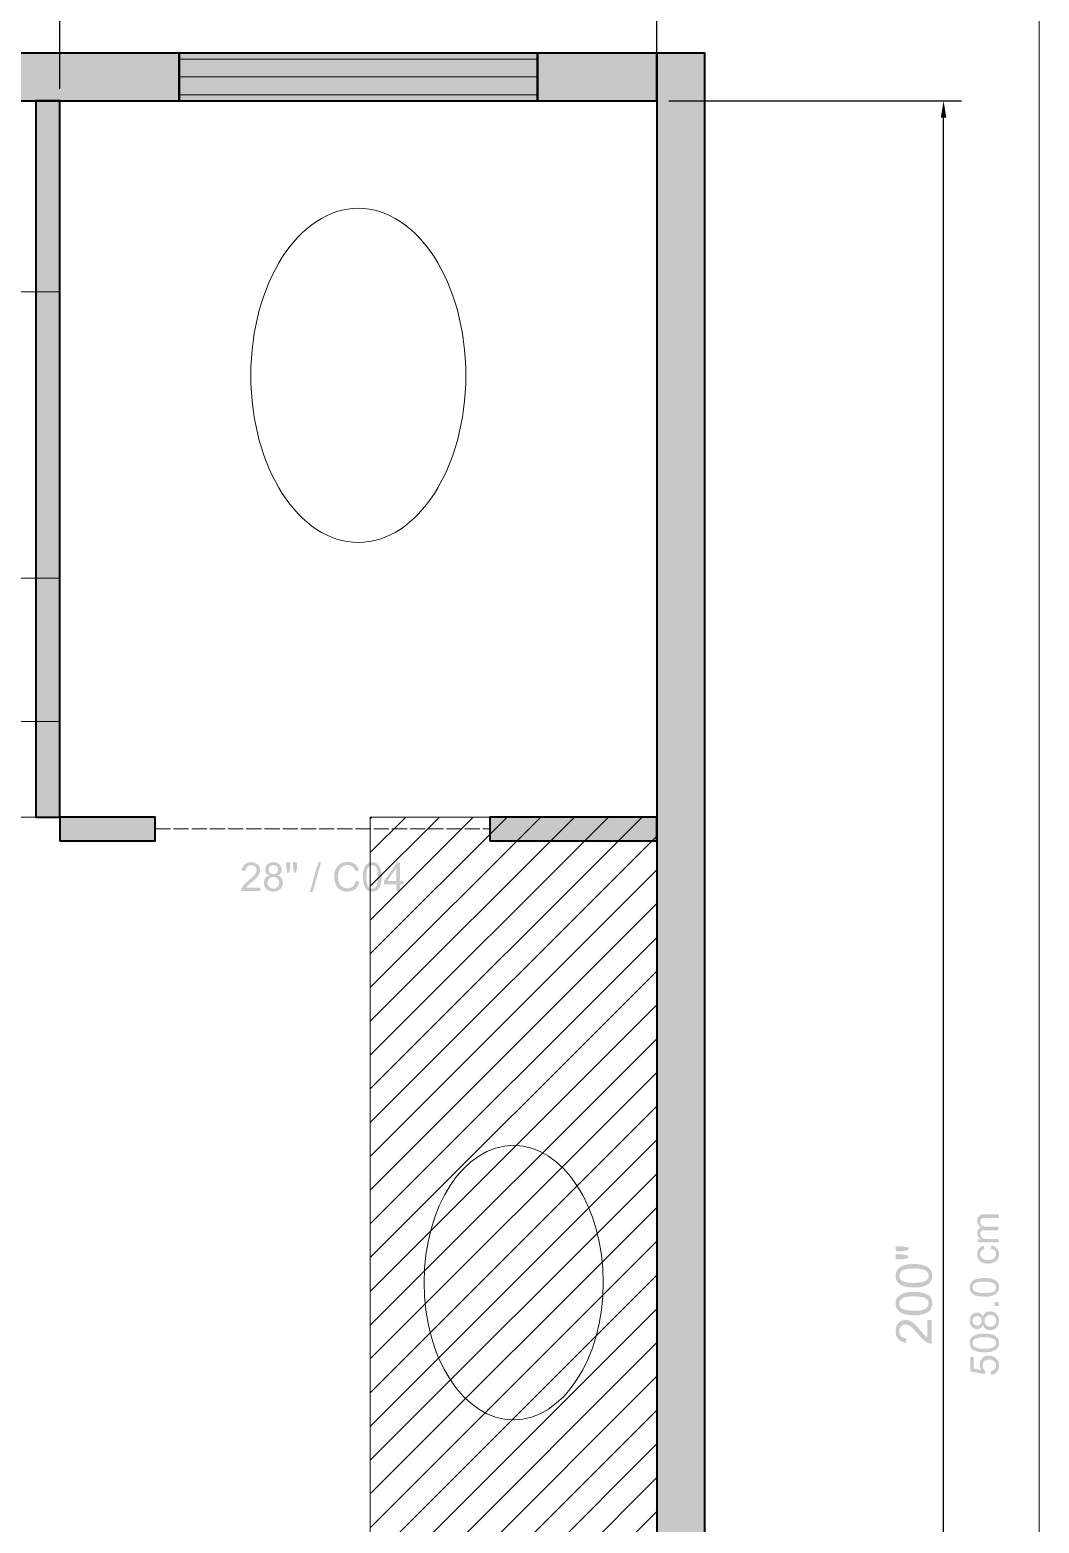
# Model space of a CAD drawing. Header units: inches. Extents: x 0 to 700, y 0 to 895.
# Drawn here: x 165.5 to 250, y 120.8 to 245.9 of the extents above; entities that cross this region are included whole.
import ezdxf

# ---------------------------------------------------------------- set-up
doc = ezdxf.new("R2010")
doc.units = ezdxf.units.IN
doc.header["$MEASUREMENT"] = 0
doc.linetypes.add('DASHED', pattern=[1.524, 1.27, -0.254])
for name, color, linetype, lineweight in [('A-ANNO-TEXT', 7, 'Continuous', 13), ('A-COORD-HOLD', 7, 'Continuous', 13), ('A-DIMS-IMP', 7, 'Continuous', 13), ('A-DIMS-MET', 7, 'Continuous', 13), ('A-ELEV-LINE', 7, 'Continuous', 13), ('A-FIXT-PLMB', 7, 'Continuous', 18), ('A-FLOR-PATT', 7, 'Continuous', 13), ('A-GLAZ', 7, 'Continuous', 13), ('A-MILLWORK-STOR', 7, 'Continuous', 18), ('A-WALL-EXIST', 7, 'Continuous', 40), ('A-WALL-NEW', 7, 'Continuous', 40)]:
    doc.layers.add(name, color=color, linetype=linetype, lineweight=lineweight)

msp = doc.modelspace()

# ---------------------------------------------------------------- hatches: boundary and pattern name
at = {"layer": 'A-ANNO-TEXT'}
h = msp.add_hatch(color=7, dxfattribs=at)
h.paths.add_polyline_path([(184.79, 173.8), (183.2, 173.8), (183.2, 173.85), (183.21, 173.9), (183.22, 173.95), (183.23, 174), (183.25, 174.06), (183.28, 174.11), (183.31, 174.16), (183.34, 174.21), (183.38, 174.26), (183.42, 174.32), (183.48, 174.38), (183.54, 174.44), (183.61, 174.51), (183.69, 174.58), (183.78, 174.65), (183.87, 174.73), (183.98, 174.83), (184.09, 174.93), (184.2, 175.03), (184.29, 175.13), (184.34, 175.18), (184.37, 175.23), (184.41, 175.29), (184.43, 175.34), (184.45, 175.39), (184.47, 175.44), (184.48, 175.5), (184.48, 175.55), (184.48, 175.59), (184.47, 175.64), (184.46, 175.68), (184.45, 175.72), (184.43, 175.75), (184.41, 175.79), (184.38, 175.82), (184.35, 175.85), (184.32, 175.88), (184.28, 175.9), (184.24, 175.92), (184.2, 175.94), (184.16, 175.95), (184.12, 175.96), (184.07, 175.97), (184.03, 175.97), (183.98, 175.97), (183.93, 175.96), (183.89, 175.95), (183.84, 175.94), (183.8, 175.92), (183.76, 175.9), (183.73, 175.88), (183.69, 175.85), (183.66, 175.81), (183.63, 175.78), (183.61, 175.74), (183.59, 175.7), (183.58, 175.65), (183.57, 175.6), (183.56, 175.54), (183.56, 175.48), (183.25, 175.52), (183.26, 175.6), (183.28, 175.68), (183.3, 175.75), (183.33, 175.81), (183.36, 175.88), (183.4, 175.93), (183.44, 175.99), (183.49, 176.03), (183.55, 176.07), (183.61, 176.11), (183.67, 176.14), (183.73, 176.17), (183.8, 176.19), (183.88, 176.2), (183.95, 176.21), (184.03, 176.21), (184.12, 176.21), (184.2, 176.2), (184.28, 176.18), (184.35, 176.16), (184.41, 176.14), (184.47, 176.1), (184.53, 176.06), (184.58, 176.02), (184.63, 175.97), (184.67, 175.91), (184.7, 175.86), (184.73, 175.8), (184.75, 175.74), (184.77, 175.68), (184.78, 175.61), (184.78, 175.54), (184.78, 175.49), (184.77, 175.43), (184.76, 175.37), (184.74, 175.31), (184.72, 175.25), (184.69, 175.19), (184.65, 175.14), (184.61, 175.08), (184.57, 175.01), (184.51, 174.95), (184.44, 174.88), (184.37, 174.8), (184.28, 174.72), (184.18, 174.63), (184.07, 174.54), (183.95, 174.44), (183.89, 174.39), (183.83, 174.34), (183.78, 174.3), (183.74, 174.25), (183.69, 174.21), (183.66, 174.16), (183.63, 174.12), (183.61, 174.08), (184.79, 174.08), (184.79, 173.8)])
h.paths.add_polyline_path([(186.23, 175.1), (186.28, 175.08), (186.33, 175.06), (186.38, 175.03), (186.43, 175.01), (186.47, 174.98), (186.5, 174.94), (186.54, 174.91), (186.57, 174.87), (186.59, 174.83), (186.62, 174.79), (186.64, 174.75), (186.65, 174.7), (186.66, 174.65), (186.67, 174.6), (186.68, 174.54), (186.68, 174.48), (186.68, 174.41), (186.67, 174.34), (186.65, 174.27), (186.62, 174.2), (186.59, 174.14), (186.55, 174.08), (186.51, 174.02), (186.46, 173.97), (186.4, 173.92), (186.34, 173.88), (186.27, 173.84), (186.21, 173.81), (186.13, 173.79), (186.06, 173.77), (185.97, 173.76), (185.89, 173.76), (185.8, 173.76), (185.72, 173.77), (185.65, 173.79), (185.57, 173.81), (185.5, 173.84), (185.44, 173.88), (185.38, 173.92), (185.32, 173.97), (185.27, 174.02), (185.22, 174.08), (185.19, 174.14), (185.15, 174.2), (185.13, 174.27), (185.11, 174.34), (185.1, 174.42), (185.1, 174.49), (185.1, 174.55), (185.11, 174.6), (185.12, 174.66), (185.13, 174.71), (185.15, 174.76), (185.17, 174.8), (185.19, 174.85), (185.22, 174.89), (185.26, 174.93), (185.29, 174.97), (185.33, 175), (185.37, 175.03), (185.41, 175.05), (185.46, 175.07), (185.51, 175.09), (185.56, 175.1), (185.56, 175.1), (185.47, 175.14), (185.4, 175.18), (185.34, 175.23), (185.29, 175.28), (185.25, 175.35), (185.22, 175.42), (185.2, 175.5), (185.2, 175.59), (185.2, 175.66), (185.21, 175.72), (185.22, 175.78), (185.24, 175.83), (185.27, 175.89), (185.3, 175.94), (185.34, 175.99), (185.39, 176.03), (185.44, 176.08), (185.49, 176.11), (185.54, 176.14), (185.61, 176.17), (185.67, 176.19), (185.74, 176.2), (185.81, 176.21), (185.88, 176.21), (185.96, 176.21), (186.03, 176.2), (186.1, 176.19), (186.17, 176.17), (186.23, 176.14), (186.28, 176.11), (186.34, 176.07), (186.39, 176.03), (186.43, 175.98), (186.47, 175.93), (186.51, 175.88), (186.53, 175.83), (186.55, 175.77), (186.57, 175.71), (186.58, 175.65), (186.58, 175.58), (186.58, 175.5), (186.56, 175.42), (186.53, 175.35), (186.49, 175.29), (186.44, 175.23), (186.38, 175.18), (186.31, 175.14), (186.23, 175.1), (186.23, 175.1)])
h.paths.add_polyline_path([(185.89, 175.21), (185.97, 175.22), (186.04, 175.24), (186.11, 175.27), (186.17, 175.32), (186.22, 175.38), (186.25, 175.44), (186.27, 175.51), (186.28, 175.58), (186.27, 175.66), (186.25, 175.73), (186.22, 175.8), (186.17, 175.86), (186.11, 175.91), (186.04, 175.94), (185.97, 175.96), (185.89, 175.97), (185.81, 175.96), (185.73, 175.94), (185.67, 175.91), (185.61, 175.86), (185.56, 175.8), (185.53, 175.74), (185.51, 175.67), (185.5, 175.6), (185.5, 175.56), (185.51, 175.52), (185.51, 175.48), (185.53, 175.44), (185.54, 175.41), (185.56, 175.38), (185.59, 175.35), (185.61, 175.32), (185.67, 175.27), (185.74, 175.24), (185.81, 175.22), (185.89, 175.21)])
h.paths.add_polyline_path([(185.89, 174), (185.94, 174), (185.99, 174.01), (186.04, 174.02), (186.08, 174.03), (186.12, 174.05), (186.16, 174.08), (186.2, 174.1), (186.24, 174.14), (186.27, 174.17), (186.3, 174.21), (186.32, 174.25), (186.34, 174.29), (186.36, 174.33), (186.37, 174.38), (186.37, 174.43), (186.38, 174.48), (186.37, 174.54), (186.37, 174.59), (186.36, 174.63), (186.34, 174.68), (186.32, 174.72), (186.3, 174.76), (186.27, 174.8), (186.23, 174.84), (186.2, 174.87), (186.16, 174.9), (186.12, 174.92), (186.07, 174.94), (186.03, 174.95), (185.98, 174.97), (185.93, 174.97), (185.88, 174.97), (185.83, 174.97), (185.78, 174.96), (185.73, 174.95), (185.69, 174.94), (185.65, 174.92), (185.61, 174.89), (185.57, 174.87), (185.53, 174.83), (185.5, 174.8), (185.48, 174.76), (185.45, 174.72), (185.43, 174.68), (185.42, 174.63), (185.41, 174.59), (185.4, 174.54), (185.4, 174.49), (185.4, 174.44), (185.41, 174.39), (185.42, 174.34), (185.44, 174.3), (185.45, 174.26), (185.48, 174.22), (185.51, 174.18), (185.54, 174.14), (185.57, 174.11), (185.61, 174.08), (185.65, 174.06), (185.7, 174.04), (185.74, 174.02), (185.79, 174.01), (185.84, 174), (185.89, 174)])
h.paths.add_polyline_path([(187.87, 175.81), (187.8, 175.35), (187.62, 175.35), (187.54, 175.81), (187.54, 176.2), (187.87, 176.2), (187.87, 175.81)])
h.paths.add_polyline_path([(187.3, 175.81), (187.22, 175.35), (187.04, 175.35), (186.96, 175.81), (186.96, 176.2), (187.3, 176.2), (187.3, 175.81)])
h.paths.add_polyline_path([(189.88, 176.2), (189.18, 173.72), (188.94, 173.72), (189.64, 176.2), (189.88, 176.2)])
h.paths.add_polyline_path([(193.1, 174.56), (193.07, 174.46), (193.04, 174.37), (193, 174.29), (192.95, 174.21), (192.91, 174.14), (192.85, 174.07), (192.8, 174.01), (192.73, 173.96), (192.67, 173.91), (192.6, 173.87), (192.52, 173.84), (192.45, 173.81), (192.37, 173.79), (192.28, 173.77), (192.2, 173.76), (192.11, 173.76), (191.96, 173.76), (191.83, 173.78), (191.71, 173.81), (191.6, 173.85), (191.49, 173.9), (191.4, 173.97), (191.32, 174.04), (191.25, 174.13), (191.18, 174.22), (191.13, 174.32), (191.08, 174.43), (191.05, 174.53), (191.02, 174.65), (191, 174.77), (190.98, 174.89), (190.98, 175.02), (190.98, 175.16), (191, 175.29), (191.02, 175.41), (191.06, 175.53), (191.1, 175.64), (191.16, 175.74), (191.22, 175.83), (191.29, 175.92), (191.38, 175.99), (191.46, 176.06), (191.56, 176.11), (191.66, 176.16), (191.76, 176.2), (191.87, 176.22), (191.99, 176.24), (192.11, 176.24), (192.2, 176.24), (192.28, 176.23), (192.36, 176.22), (192.43, 176.2), (192.51, 176.17), (192.58, 176.14), (192.64, 176.1), (192.71, 176.06), (192.77, 176.02), (192.82, 175.96), (192.87, 175.91), (192.92, 175.84), (192.96, 175.77), (193, 175.7), (193.03, 175.62), (193.06, 175.54), (192.75, 175.47), (192.73, 175.53), (192.7, 175.58), (192.68, 175.64), (192.65, 175.69), (192.62, 175.73), (192.58, 175.77), (192.55, 175.81), (192.51, 175.84), (192.47, 175.87), (192.42, 175.9), (192.38, 175.92), (192.33, 175.94), (192.28, 175.95), (192.22, 175.96), (192.17, 175.97), (192.11, 175.97), (192.01, 175.97), (191.92, 175.95), (191.84, 175.93), (191.76, 175.9), (191.69, 175.87), (191.62, 175.82), (191.56, 175.77), (191.51, 175.71), (191.46, 175.64), (191.42, 175.57), (191.39, 175.49), (191.36, 175.41), (191.34, 175.32), (191.32, 175.23), (191.31, 175.13), (191.31, 175.02), (191.31, 174.9), (191.32, 174.79), (191.34, 174.68), (191.36, 174.58), (191.39, 174.49), (191.43, 174.41), (191.47, 174.34), (191.52, 174.27), (191.58, 174.22), (191.64, 174.17), (191.7, 174.13), (191.77, 174.09), (191.84, 174.07), (191.91, 174.05), (191.99, 174.03), (192.08, 174.03), (192.15, 174.03), (192.21, 174.04), (192.27, 174.05), (192.33, 174.07), (192.39, 174.09), (192.44, 174.12), (192.49, 174.15), (192.54, 174.18), (192.58, 174.22), (192.62, 174.27), (192.65, 174.32), (192.69, 174.37), (192.71, 174.43), (192.74, 174.5), (192.76, 174.57), (192.78, 174.64), (193.1, 174.56)])
h.paths.add_polyline_path([(194.16, 176.21), (194.26, 176.21), (194.34, 176.19), (194.43, 176.17), (194.5, 176.13), (194.57, 176.09), (194.64, 176.04), (194.7, 175.98), (194.75, 175.9), (194.79, 175.82), (194.83, 175.73), (194.87, 175.63), (194.89, 175.52), (194.92, 175.4), (194.93, 175.27), (194.94, 175.13), (194.94, 174.98), (194.94, 174.83), (194.93, 174.69), (194.91, 174.56), (194.89, 174.44), (194.86, 174.33), (194.83, 174.23), (194.79, 174.14), (194.74, 174.06), (194.69, 173.99), (194.63, 173.93), (194.56, 173.88), (194.49, 173.83), (194.42, 173.8), (194.34, 173.78), (194.25, 173.76), (194.16, 173.76), (194.07, 173.76), (193.98, 173.78), (193.9, 173.8), (193.82, 173.84), (193.75, 173.88), (193.68, 173.93), (193.63, 173.99), (193.58, 174.07), (193.53, 174.15), (193.49, 174.24), (193.46, 174.34), (193.43, 174.45), (193.41, 174.57), (193.39, 174.7), (193.38, 174.84), (193.38, 174.98), (193.38, 175.13), (193.39, 175.27), (193.41, 175.4), (193.43, 175.52), (193.46, 175.64), (193.49, 175.74), (193.53, 175.83), (193.58, 175.91), (193.64, 175.98), (193.69, 176.04), (193.76, 176.09), (193.83, 176.14), (193.9, 176.17), (193.98, 176.19), (194.07, 176.21), (194.16, 176.21)])
h.paths.add_polyline_path([(194.16, 174), (194.22, 174), (194.27, 174.02), (194.32, 174.03), (194.37, 174.06), (194.41, 174.09), (194.45, 174.13), (194.49, 174.18), (194.52, 174.23), (194.55, 174.29), (194.57, 174.36), (194.59, 174.44), (194.61, 174.53), (194.62, 174.63), (194.63, 174.74), (194.64, 174.86), (194.64, 174.98), (194.64, 175.07), (194.64, 175.16), (194.63, 175.23), (194.63, 175.31), (194.62, 175.38), (194.61, 175.44), (194.6, 175.5), (194.59, 175.56), (194.56, 175.65), (194.52, 175.74), (194.48, 175.81), (194.43, 175.87), (194.37, 175.91), (194.31, 175.94), (194.24, 175.96), (194.16, 175.97), (194.1, 175.97), (194.05, 175.95), (194, 175.94), (193.95, 175.91), (193.91, 175.88), (193.87, 175.84), (193.83, 175.79), (193.8, 175.74), (193.77, 175.67), (193.75, 175.6), (193.73, 175.52), (193.71, 175.43), (193.7, 175.33), (193.69, 175.22), (193.68, 175.11), (193.68, 174.98), (193.68, 174.9), (193.68, 174.81), (193.69, 174.74), (193.69, 174.66), (193.7, 174.59), (193.71, 174.53), (193.72, 174.47), (193.74, 174.42), (193.77, 174.32), (193.8, 174.23), (193.85, 174.16), (193.9, 174.1), (193.95, 174.06), (194.02, 174.03), (194.08, 174.01), (194.16, 174)])
h.paths.add_polyline_path([(196.8, 174.37), (196.48, 174.37), (196.48, 173.8), (196.18, 173.8), (196.18, 174.37), (195.14, 174.37), (195.14, 174.64), (196.24, 176.2), (196.48, 176.2), (196.48, 174.64), (196.8, 174.64), (196.8, 174.37)])
h.paths.add_polyline_path([(196.18, 174.64), (196.18, 175.73), (196.18, 175.73), (195.43, 174.64), (196.18, 174.64)])
at = {"layer": 'A-DIMS-IMP'}
h = msp.add_hatch(color=7, dxfattribs=at)
h.paths.add_polyline_path([(240.65, 137.87), (241, 137.87), (241, 135.89), (240.93, 135.89), (240.87, 135.9), (240.81, 135.91), (240.74, 135.93), (240.64, 135.97), (240.54, 136.03), (240.44, 136.09), (240.35, 136.17), (240.3, 136.22), (240.24, 136.26), (240.19, 136.32), (240.13, 136.38), (240.08, 136.44), (240.02, 136.51), (239.95, 136.58), (239.89, 136.65), (239.79, 136.77), (239.7, 136.88), (239.61, 136.98), (239.53, 137.06), (239.45, 137.14), (239.38, 137.21), (239.32, 137.27), (239.26, 137.32), (239.2, 137.36), (239.14, 137.39), (239.08, 137.42), (239.03, 137.44), (238.97, 137.46), (238.92, 137.48), (238.86, 137.48), (238.81, 137.49), (238.76, 137.48), (238.71, 137.48), (238.66, 137.47), (238.61, 137.45), (238.57, 137.43), (238.52, 137.4), (238.48, 137.37), (238.44, 137.33), (238.41, 137.29), (238.38, 137.25), (238.35, 137.2), (238.33, 137.15), (238.31, 137.1), (238.3, 137.04), (238.29, 136.98), (238.29, 136.92), (238.3, 136.86), (238.3, 136.8), (238.32, 136.74), (238.33, 136.68), (238.35, 136.63), (238.38, 136.58), (238.41, 136.54), (238.45, 136.5), (238.49, 136.46), (238.54, 136.43), (238.59, 136.4), (238.64, 136.38), (238.7, 136.36), (238.76, 136.35), (238.83, 136.34), (238.89, 136.33), (238.86, 135.96), (238.75, 135.97), (238.66, 135.99), (238.57, 136.02), (238.48, 136.05), (238.4, 136.09), (238.33, 136.14), (238.27, 136.19), (238.21, 136.25), (238.16, 136.32), (238.11, 136.39), (238.07, 136.46), (238.04, 136.55), (238.02, 136.63), (238, 136.73), (237.99, 136.83), (237.99, 136.93), (237.99, 137.04), (238, 137.14), (238.02, 137.23), (238.05, 137.32), (238.08, 137.4), (238.12, 137.48), (238.17, 137.55), (238.23, 137.61), (238.29, 137.67), (238.35, 137.72), (238.42, 137.77), (238.5, 137.8), (238.57, 137.83), (238.65, 137.85), (238.73, 137.86), (238.82, 137.87), (238.91, 137.86), (239, 137.85), (239.09, 137.82), (239.17, 137.79), (239.26, 137.75), (239.35, 137.69), (239.45, 137.63), (239.54, 137.55), (239.59, 137.5), (239.65, 137.45), (239.71, 137.39), (239.77, 137.32), (239.84, 137.25), (239.91, 137.16), (239.99, 137.08), (240.07, 136.98), (240.14, 136.9), (240.2, 136.83), (240.25, 136.76), (240.3, 136.71), (240.35, 136.66), (240.39, 136.62), (240.42, 136.58), (240.45, 136.55), (240.5, 136.51), (240.55, 136.47), (240.6, 136.43), (240.65, 136.4), (240.65, 137.87)])
h.paths.add_polyline_path([(239.52, 138.26), (239.39, 138.27), (239.27, 138.27), (239.15, 138.28), (239.04, 138.29), (238.94, 138.31), (238.84, 138.33), (238.75, 138.35), (238.66, 138.37), (238.59, 138.4), (238.51, 138.44), (238.44, 138.47), (238.38, 138.51), (238.32, 138.55), (238.26, 138.6), (238.21, 138.65), (238.16, 138.7), (238.12, 138.76), (238.09, 138.81), (238.06, 138.88), (238.03, 138.94), (238.01, 139.01), (238, 139.09), (237.99, 139.16), (237.99, 139.24), (237.99, 139.36), (238.01, 139.47), (238.04, 139.57), (238.08, 139.67), (238.14, 139.75), (238.2, 139.83), (238.28, 139.9), (238.37, 139.97), (238.46, 140.02), (238.57, 140.07), (238.68, 140.12), (238.81, 140.15), (238.88, 140.17), (238.95, 140.18), (239.03, 140.19), (239.12, 140.2), (239.21, 140.21), (239.31, 140.22), (239.41, 140.22), (239.52, 140.22), (239.65, 140.22), (239.77, 140.21), (239.89, 140.21), (240, 140.19), (240.1, 140.18), (240.2, 140.16), (240.29, 140.14), (240.37, 140.11), (240.45, 140.08), (240.53, 140.05), (240.6, 140.02), (240.66, 139.98), (240.72, 139.94), (240.78, 139.89), (240.83, 139.84), (240.87, 139.79), (240.92, 139.73), (240.95, 139.67), (240.98, 139.61), (241.01, 139.54), (241.03, 139.47), (241.04, 139.4), (241.05, 139.32), (241.05, 139.24), (241.05, 139.14), (241.03, 139.04), (241.01, 138.94), (240.97, 138.86), (240.93, 138.77), (240.88, 138.7), (240.81, 138.63), (240.74, 138.56), (240.69, 138.53), (240.64, 138.49), (240.58, 138.46), (240.52, 138.43), (240.46, 138.4), (240.39, 138.38), (240.32, 138.36), (240.25, 138.34), (240.17, 138.32), (240.09, 138.31), (240, 138.29), (239.91, 138.28), (239.82, 138.28), (239.72, 138.27), (239.62, 138.27), (239.52, 138.26)])
h.paths.add_polyline_path([(239.52, 138.64), (239.61, 138.64), (239.7, 138.65), (239.78, 138.65), (239.86, 138.65), (239.93, 138.66), (240.01, 138.67), (240.07, 138.68), (240.14, 138.69), (240.2, 138.7), (240.25, 138.71), (240.3, 138.72), (240.35, 138.74), (240.39, 138.76), (240.43, 138.78), (240.47, 138.8), (240.5, 138.82), (240.56, 138.86), (240.61, 138.91), (240.65, 138.96), (240.69, 139.01), (240.71, 139.06), (240.73, 139.12), (240.74, 139.18), (240.75, 139.24), (240.74, 139.31), (240.73, 139.36), (240.71, 139.42), (240.69, 139.48), (240.65, 139.53), (240.61, 139.58), (240.56, 139.62), (240.5, 139.67), (240.47, 139.69), (240.43, 139.71), (240.39, 139.73), (240.35, 139.75), (240.3, 139.76), (240.25, 139.77), (240.19, 139.79), (240.13, 139.8), (240.07, 139.81), (240, 139.82), (239.93, 139.83), (239.86, 139.83), (239.78, 139.84), (239.7, 139.84), (239.61, 139.84), (239.52, 139.84), (239.43, 139.84), (239.34, 139.84), (239.26, 139.84), (239.18, 139.83), (239.11, 139.83), (239.03, 139.82), (238.97, 139.81), (238.9, 139.8), (238.84, 139.79), (238.79, 139.77), (238.74, 139.76), (238.69, 139.75), (238.64, 139.73), (238.6, 139.71), (238.57, 139.69), (238.54, 139.67), (238.48, 139.62), (238.43, 139.58), (238.39, 139.53), (238.35, 139.48), (238.33, 139.42), (238.31, 139.36), (238.3, 139.3), (238.29, 139.24), (238.3, 139.18), (238.31, 139.12), (238.32, 139.06), (238.35, 139.01), (238.38, 138.96), (238.41, 138.92), (238.46, 138.87), (238.51, 138.83), (238.58, 138.79), (238.67, 138.75), (238.78, 138.72), (238.9, 138.69), (239.03, 138.67), (239.18, 138.66), (239.34, 138.65), (239.52, 138.64)])
h.paths.add_polyline_path([(239.52, 140.6), (239.39, 140.6), (239.27, 140.6), (239.15, 140.61), (239.04, 140.62), (238.94, 140.64), (238.84, 140.66), (238.75, 140.68), (238.66, 140.7), (238.59, 140.73), (238.51, 140.77), (238.44, 140.8), (238.38, 140.84), (238.32, 140.88), (238.26, 140.93), (238.21, 140.98), (238.16, 141.03), (238.12, 141.09), (238.09, 141.15), (238.06, 141.21), (238.03, 141.27), (238.01, 141.34), (238, 141.42), (237.99, 141.49), (237.99, 141.57), (237.99, 141.69), (238.01, 141.8), (238.04, 141.9), (238.08, 142), (238.14, 142.08), (238.2, 142.16), (238.28, 142.23), (238.37, 142.3), (238.46, 142.35), (238.57, 142.4), (238.68, 142.45), (238.81, 142.48), (238.88, 142.5), (238.95, 142.51), (239.03, 142.53), (239.12, 142.53), (239.21, 142.54), (239.31, 142.55), (239.41, 142.55), (239.52, 142.55), (239.65, 142.55), (239.77, 142.55), (239.89, 142.54), (240, 142.52), (240.1, 142.51), (240.2, 142.49), (240.29, 142.47), (240.37, 142.44), (240.45, 142.41), (240.53, 142.38), (240.6, 142.35), (240.66, 142.31), (240.72, 142.27), (240.78, 142.22), (240.83, 142.17), (240.87, 142.12), (240.92, 142.06), (240.95, 142), (240.98, 141.94), (241.01, 141.87), (241.03, 141.8), (241.04, 141.73), (241.05, 141.65), (241.05, 141.57), (241.05, 141.47), (241.03, 141.37), (241.01, 141.27), (240.97, 141.19), (240.93, 141.1), (240.88, 141.03), (240.81, 140.96), (240.74, 140.89), (240.69, 140.86), (240.64, 140.82), (240.58, 140.79), (240.52, 140.76), (240.46, 140.74), (240.39, 140.71), (240.32, 140.69), (240.25, 140.67), (240.17, 140.65), (240.09, 140.64), (240, 140.62), (239.91, 140.61), (239.82, 140.61), (239.72, 140.6), (239.62, 140.6), (239.52, 140.6)])
h.paths.add_polyline_path([(239.52, 140.97), (239.61, 140.97), (239.7, 140.98), (239.78, 140.98), (239.86, 140.98), (239.93, 140.99), (240.01, 141), (240.07, 141.01), (240.14, 141.02), (240.2, 141.03), (240.25, 141.04), (240.3, 141.06), (240.35, 141.07), (240.39, 141.09), (240.43, 141.11), (240.47, 141.13), (240.5, 141.15), (240.56, 141.19), (240.61, 141.24), (240.65, 141.29), (240.69, 141.34), (240.71, 141.39), (240.73, 141.45), (240.74, 141.51), (240.75, 141.57), (240.74, 141.64), (240.73, 141.7), (240.71, 141.75), (240.69, 141.81), (240.65, 141.86), (240.61, 141.91), (240.56, 141.96), (240.5, 142), (240.47, 142.02), (240.43, 142.04), (240.39, 142.06), (240.35, 142.08), (240.3, 142.09), (240.25, 142.11), (240.19, 142.12), (240.13, 142.13), (240.07, 142.14), (240, 142.15), (239.93, 142.16), (239.86, 142.16), (239.78, 142.17), (239.7, 142.17), (239.61, 142.17), (239.52, 142.17), (239.43, 142.17), (239.34, 142.17), (239.26, 142.17), (239.18, 142.16), (239.11, 142.16), (239.03, 142.15), (238.97, 142.14), (238.9, 142.13), (238.84, 142.12), (238.79, 142.11), (238.74, 142.09), (238.69, 142.08), (238.64, 142.06), (238.6, 142.04), (238.57, 142.02), (238.54, 142), (238.48, 141.96), (238.43, 141.91), (238.39, 141.86), (238.35, 141.81), (238.33, 141.75), (238.31, 141.69), (238.3, 141.63), (238.29, 141.57), (238.3, 141.51), (238.31, 141.45), (238.32, 141.39), (238.35, 141.34), (238.38, 141.29), (238.41, 141.25), (238.46, 141.2), (238.51, 141.16), (238.58, 141.12), (238.67, 141.08), (238.78, 141.05), (238.9, 141.02), (239.03, 141), (239.18, 140.99), (239.34, 140.98), (239.52, 140.97)])
h.paths.add_polyline_path([(239.06, 143.05), (238.49, 142.94), (238, 142.94), (238, 143.36), (238.49, 143.36), (239.06, 143.27), (239.06, 143.05)])
h.paths.add_polyline_path([(239.06, 143.72), (238.49, 143.62), (238, 143.62), (238, 144.04), (238.49, 144.04), (239.06, 143.95), (239.06, 143.72)])
at = {"layer": 'A-DIMS-MET'}
h = msp.add_hatch(color=7, dxfattribs=at)
h.paths.add_polyline_path([(245.16, 133.67), (245.12, 133.73), (245.09, 133.78), (245.07, 133.84), (245.04, 133.9), (245.03, 133.95), (245.02, 134.01), (245.01, 134.07), (245.01, 134.13), (245.01, 134.2), (245.02, 134.27), (245.04, 134.34), (245.06, 134.41), (245.09, 134.47), (245.13, 134.53), (245.17, 134.59), (245.22, 134.65), (245.27, 134.7), (245.33, 134.75), (245.4, 134.78), (245.47, 134.82), (245.54, 134.84), (245.62, 134.86), (245.7, 134.87), (245.78, 134.87), (245.87, 134.87), (245.96, 134.86), (246.04, 134.84), (246.11, 134.82), (246.19, 134.78), (246.26, 134.74), (246.33, 134.7), (246.39, 134.65), (246.45, 134.59), (246.5, 134.52), (246.54, 134.46), (246.58, 134.38), (246.61, 134.31), (246.63, 134.23), (246.64, 134.14), (246.64, 134.05), (246.64, 133.98), (246.63, 133.91), (246.62, 133.84), (246.6, 133.77), (246.57, 133.71), (246.55, 133.65), (246.51, 133.59), (246.47, 133.53), (246.43, 133.48), (246.38, 133.44), (246.32, 133.4), (246.26, 133.36), (246.2, 133.33), (246.13, 133.31), (246.05, 133.29), (245.97, 133.28), (245.95, 133.59), (246, 133.6), (246.05, 133.61), (246.1, 133.63), (246.15, 133.65), (246.19, 133.67), (246.22, 133.69), (246.26, 133.72), (246.29, 133.75), (246.34, 133.82), (246.37, 133.89), (246.39, 133.97), (246.4, 134.05), (246.4, 134.11), (246.39, 134.16), (246.37, 134.21), (246.36, 134.26), (246.33, 134.3), (246.3, 134.34), (246.27, 134.38), (246.23, 134.42), (246.19, 134.45), (246.14, 134.48), (246.09, 134.5), (246.04, 134.52), (245.99, 134.54), (245.93, 134.55), (245.87, 134.55), (245.81, 134.56), (245.75, 134.55), (245.69, 134.55), (245.64, 134.54), (245.59, 134.52), (245.54, 134.5), (245.49, 134.48), (245.45, 134.45), (245.41, 134.41), (245.38, 134.38), (245.35, 134.34), (245.33, 134.3), (245.31, 134.25), (245.29, 134.2), (245.28, 134.15), (245.27, 134.1), (245.27, 134.05), (245.27, 133.98), (245.28, 133.91), (245.3, 133.85), (245.33, 133.8), (245.36, 133.74), (245.4, 133.7), (245.45, 133.65), (245.5, 133.61), (245.47, 133.33), (244.23, 133.57), (244.23, 134.76), (244.52, 134.76), (244.52, 133.8), (245.16, 133.67)])
h.paths.add_polyline_path([(244.19, 135.94), (244.19, 136.03), (244.21, 136.12), (244.23, 136.2), (244.27, 136.28), (244.31, 136.35), (244.36, 136.41), (244.42, 136.47), (244.5, 136.52), (244.58, 136.57), (244.67, 136.61), (244.77, 136.64), (244.88, 136.67), (245, 136.69), (245.13, 136.71), (245.27, 136.72), (245.42, 136.72), (245.57, 136.72), (245.71, 136.71), (245.84, 136.69), (245.96, 136.67), (246.07, 136.64), (246.17, 136.61), (246.26, 136.57), (246.34, 136.52), (246.41, 136.46), (246.47, 136.41), (246.52, 136.34), (246.57, 136.27), (246.6, 136.2), (246.62, 136.12), (246.64, 136.03), (246.64, 135.94), (246.64, 135.84), (246.62, 135.75), (246.6, 135.67), (246.56, 135.6), (246.52, 135.53), (246.47, 135.46), (246.41, 135.4), (246.33, 135.35), (246.25, 135.31), (246.16, 135.27), (246.06, 135.23), (245.95, 135.21), (245.83, 135.18), (245.7, 135.17), (245.56, 135.16), (245.42, 135.16), (245.27, 135.16), (245.13, 135.17), (245, 135.19), (244.88, 135.21), (244.76, 135.24), (244.66, 135.27), (244.57, 135.31), (244.49, 135.36), (244.42, 135.41), (244.36, 135.47), (244.31, 135.53), (244.26, 135.6), (244.23, 135.68), (244.21, 135.76), (244.19, 135.85), (244.19, 135.94)])
h.paths.add_polyline_path([(246.4, 135.94), (246.4, 136), (246.38, 136.05), (246.37, 136.1), (246.34, 136.15), (246.31, 136.19), (246.27, 136.23), (246.22, 136.26), (246.17, 136.3), (246.11, 136.32), (246.04, 136.35), (245.96, 136.37), (245.87, 136.39), (245.77, 136.4), (245.66, 136.41), (245.54, 136.42), (245.42, 136.42), (245.33, 136.42), (245.24, 136.41), (245.17, 136.41), (245.09, 136.4), (245.02, 136.4), (244.96, 136.39), (244.9, 136.38), (244.84, 136.36), (244.75, 136.33), (244.66, 136.3), (244.59, 136.25), (244.53, 136.2), (244.49, 136.15), (244.46, 136.08), (244.44, 136.01), (244.43, 135.93), (244.43, 135.88), (244.45, 135.82), (244.46, 135.77), (244.49, 135.73), (244.52, 135.68), (244.56, 135.64), (244.61, 135.61), (244.66, 135.58), (244.73, 135.55), (244.8, 135.53), (244.88, 135.5), (244.97, 135.49), (245.07, 135.47), (245.18, 135.47), (245.29, 135.46), (245.42, 135.46), (245.5, 135.46), (245.59, 135.46), (245.66, 135.47), (245.74, 135.47), (245.81, 135.48), (245.87, 135.49), (245.93, 135.5), (245.98, 135.51), (246.08, 135.54), (246.17, 135.58), (246.24, 135.62), (246.3, 135.67), (246.34, 135.73), (246.37, 135.79), (246.39, 135.86), (246.4, 135.94)])
h.paths.add_polyline_path([(245.3, 138.14), (245.32, 138.2), (245.34, 138.25), (245.37, 138.29), (245.39, 138.34), (245.42, 138.38), (245.46, 138.42), (245.49, 138.45), (245.53, 138.48), (245.57, 138.51), (245.61, 138.53), (245.65, 138.55), (245.7, 138.56), (245.75, 138.58), (245.8, 138.58), (245.86, 138.59), (245.92, 138.59), (245.99, 138.59), (246.06, 138.58), (246.13, 138.56), (246.2, 138.54), (246.26, 138.5), (246.32, 138.47), (246.38, 138.42), (246.43, 138.37), (246.48, 138.31), (246.52, 138.25), (246.56, 138.19), (246.59, 138.12), (246.61, 138.04), (246.63, 137.97), (246.64, 137.89), (246.64, 137.8), (246.64, 137.72), (246.63, 137.64), (246.61, 137.56), (246.59, 137.48), (246.56, 137.42), (246.52, 137.35), (246.48, 137.29), (246.43, 137.23), (246.38, 137.18), (246.32, 137.14), (246.26, 137.1), (246.2, 137.07), (246.13, 137.04), (246.06, 137.03), (245.98, 137.01), (245.91, 137.01), (245.85, 137.01), (245.8, 137.02), (245.74, 137.03), (245.69, 137.04), (245.64, 137.06), (245.6, 137.08), (245.55, 137.11), (245.51, 137.14), (245.47, 137.17), (245.43, 137.2), (245.4, 137.24), (245.37, 137.28), (245.35, 137.32), (245.33, 137.37), (245.31, 137.42), (245.3, 137.47), (245.3, 137.47), (245.26, 137.38), (245.22, 137.31), (245.17, 137.25), (245.12, 137.2), (245.05, 137.16), (244.98, 137.13), (244.9, 137.11), (244.81, 137.11), (244.74, 137.11), (244.68, 137.12), (244.62, 137.13), (244.57, 137.16), (244.51, 137.18), (244.46, 137.21), (244.41, 137.25), (244.37, 137.3), (244.32, 137.35), (244.29, 137.4), (244.26, 137.46), (244.23, 137.52), (244.21, 137.58), (244.2, 137.65), (244.19, 137.72), (244.19, 137.8), (244.19, 137.87), (244.2, 137.94), (244.21, 138.01), (244.23, 138.08), (244.26, 138.14), (244.29, 138.2), (244.33, 138.25), (244.37, 138.3), (244.42, 138.35), (244.47, 138.38), (244.52, 138.42), (244.57, 138.44), (244.63, 138.47), (244.69, 138.48), (244.75, 138.49), (244.82, 138.49), (244.9, 138.49), (244.98, 138.47), (245.05, 138.44), (245.11, 138.41), (245.17, 138.36), (245.22, 138.3), (245.26, 138.22), (245.3, 138.14), (245.3, 138.14)])
h.paths.add_polyline_path([(245.19, 137.8), (245.18, 137.88), (245.16, 137.95), (245.13, 138.02), (245.08, 138.08), (245.02, 138.13), (244.96, 138.16), (244.89, 138.18), (244.82, 138.19), (244.74, 138.18), (244.67, 138.16), (244.6, 138.13), (244.54, 138.08), (244.49, 138.02), (244.46, 137.95), (244.44, 137.88), (244.43, 137.8), (244.44, 137.72), (244.46, 137.65), (244.49, 137.58), (244.54, 137.52), (244.6, 137.47), (244.66, 137.44), (244.73, 137.42), (244.8, 137.41), (244.84, 137.41), (244.88, 137.42), (244.92, 137.43), (244.96, 137.44), (244.99, 137.46), (245.02, 137.47), (245.05, 137.5), (245.08, 137.52), (245.13, 137.58), (245.16, 137.65), (245.18, 137.72), (245.19, 137.8)])
h.paths.add_polyline_path([(246.4, 137.8), (246.4, 137.85), (246.39, 137.9), (246.38, 137.95), (246.37, 137.99), (246.35, 138.04), (246.32, 138.08), (246.3, 138.11), (246.26, 138.15), (246.23, 138.18), (246.19, 138.21), (246.15, 138.23), (246.11, 138.25), (246.07, 138.27), (246.02, 138.28), (245.97, 138.29), (245.92, 138.29), (245.86, 138.29), (245.81, 138.28), (245.77, 138.27), (245.72, 138.25), (245.68, 138.23), (245.64, 138.21), (245.6, 138.18), (245.56, 138.15), (245.53, 138.11), (245.5, 138.07), (245.48, 138.03), (245.46, 137.99), (245.45, 137.94), (245.43, 137.89), (245.43, 137.85), (245.43, 137.8), (245.43, 137.74), (245.44, 137.69), (245.45, 137.65), (245.46, 137.6), (245.48, 137.56), (245.51, 137.52), (245.53, 137.48), (245.57, 137.45), (245.6, 137.42), (245.64, 137.39), (245.68, 137.37), (245.72, 137.35), (245.77, 137.33), (245.81, 137.32), (245.86, 137.31), (245.91, 137.31), (245.96, 137.31), (246.01, 137.32), (246.06, 137.33), (246.1, 137.35), (246.14, 137.37), (246.18, 137.39), (246.22, 137.42), (246.26, 137.45), (246.29, 137.49), (246.32, 137.52), (246.34, 137.57), (246.36, 137.61), (246.38, 137.65), (246.39, 137.7), (246.4, 137.75), (246.4, 137.8)])
h.paths.add_polyline_path([(246.6, 139.37), (246.6, 139.03), (246.26, 139.03), (246.26, 139.37), (246.6, 139.37)])
h.paths.add_polyline_path([(244.19, 140.6), (244.19, 140.69), (244.21, 140.78), (244.23, 140.86), (244.27, 140.94), (244.31, 141.01), (244.36, 141.08), (244.42, 141.13), (244.5, 141.19), (244.58, 141.23), (244.67, 141.27), (244.77, 141.3), (244.88, 141.33), (245, 141.35), (245.13, 141.37), (245.27, 141.38), (245.42, 141.38), (245.57, 141.38), (245.71, 141.37), (245.84, 141.35), (245.96, 141.33), (246.07, 141.3), (246.17, 141.27), (246.26, 141.23), (246.34, 141.18), (246.41, 141.13), (246.47, 141.07), (246.52, 141), (246.57, 140.93), (246.6, 140.86), (246.62, 140.78), (246.64, 140.69), (246.64, 140.6), (246.64, 140.5), (246.62, 140.42), (246.6, 140.33), (246.56, 140.26), (246.52, 140.19), (246.47, 140.12), (246.41, 140.06), (246.33, 140.01), (246.25, 139.97), (246.16, 139.93), (246.06, 139.89), (245.95, 139.87), (245.83, 139.84), (245.7, 139.83), (245.56, 139.82), (245.42, 139.82), (245.27, 139.82), (245.13, 139.83), (245, 139.85), (244.88, 139.87), (244.76, 139.9), (244.66, 139.93), (244.57, 139.97), (244.49, 140.02), (244.42, 140.07), (244.36, 140.13), (244.31, 140.2), (244.26, 140.27), (244.23, 140.34), (244.21, 140.42), (244.19, 140.51), (244.19, 140.6)])
h.paths.add_polyline_path([(246.4, 140.6), (246.4, 140.66), (246.38, 140.71), (246.37, 140.76), (246.34, 140.81), (246.31, 140.85), (246.27, 140.89), (246.22, 140.92), (246.17, 140.96), (246.11, 140.99), (246.04, 141.01), (245.96, 141.03), (245.87, 141.05), (245.77, 141.06), (245.66, 141.07), (245.54, 141.08), (245.42, 141.08), (245.33, 141.08), (245.24, 141.07), (245.17, 141.07), (245.09, 141.06), (245.02, 141.06), (244.96, 141.05), (244.9, 141.04), (244.84, 141.02), (244.75, 140.99), (244.66, 140.96), (244.59, 140.91), (244.53, 140.86), (244.49, 140.81), (244.46, 140.74), (244.44, 140.67), (244.43, 140.6), (244.43, 140.54), (244.45, 140.48), (244.46, 140.43), (244.49, 140.39), (244.52, 140.34), (244.56, 140.31), (244.61, 140.27), (244.66, 140.24), (244.73, 140.21), (244.8, 140.19), (244.88, 140.17), (244.97, 140.15), (245.07, 140.14), (245.18, 140.13), (245.29, 140.12), (245.42, 140.12), (245.5, 140.12), (245.59, 140.12), (245.66, 140.13), (245.74, 140.13), (245.81, 140.14), (245.87, 140.15), (245.93, 140.16), (245.98, 140.17), (246.08, 140.2), (246.17, 140.24), (246.24, 140.28), (246.3, 140.33), (246.34, 140.39), (246.37, 140.45), (246.39, 140.52), (246.4, 140.6)])
h.paths.add_polyline_path([(246, 144.11), (246.08, 144.09), (246.15, 144.07), (246.22, 144.05), (246.29, 144.02), (246.35, 143.98), (246.4, 143.94), (246.44, 143.9), (246.49, 143.85), (246.52, 143.8), (246.55, 143.74), (246.58, 143.69), (246.6, 143.63), (246.62, 143.57), (246.63, 143.51), (246.64, 143.45), (246.64, 143.38), (246.64, 143.29), (246.63, 143.21), (246.61, 143.13), (246.58, 143.05), (246.54, 142.98), (246.5, 142.91), (246.45, 142.85), (246.39, 142.8), (246.33, 142.75), (246.26, 142.71), (246.18, 142.67), (246.1, 142.65), (246.02, 142.62), (245.93, 142.61), (245.84, 142.6), (245.74, 142.59), (245.65, 142.6), (245.57, 142.6), (245.5, 142.61), (245.43, 142.62), (245.36, 142.64), (245.3, 142.66), (245.25, 142.68), (245.19, 142.71), (245.14, 142.74), (245.1, 142.78), (245.06, 142.81), (245.02, 142.85), (244.99, 142.88), (244.96, 142.92), (244.93, 142.97), (244.91, 143.01), (244.87, 143.1), (244.84, 143.19), (244.83, 143.29), (244.82, 143.38), (244.83, 143.45), (244.83, 143.51), (244.84, 143.58), (244.86, 143.63), (244.88, 143.69), (244.9, 143.74), (244.93, 143.8), (244.96, 143.84), (245, 143.89), (245.04, 143.93), (245.09, 143.97), (245.13, 144), (245.19, 144.03), (245.25, 144.05), (245.31, 144.07), (245.37, 144.08), (245.42, 143.79), (245.33, 143.77), (245.26, 143.74), (245.2, 143.7), (245.15, 143.65), (245.11, 143.6), (245.09, 143.54), (245.07, 143.47), (245.06, 143.4), (245.07, 143.34), (245.08, 143.28), (245.09, 143.23), (245.11, 143.18), (245.13, 143.14), (245.16, 143.09), (245.2, 143.06), (245.24, 143.02), (245.29, 142.99), (245.34, 142.97), (245.39, 142.95), (245.45, 142.93), (245.51, 142.91), (245.58, 142.9), (245.65, 142.9), (245.73, 142.9), (245.81, 142.9), (245.88, 142.9), (245.95, 142.91), (246.01, 142.93), (246.07, 142.94), (246.13, 142.97), (246.18, 142.99), (246.22, 143.02), (246.27, 143.05), (246.3, 143.09), (246.33, 143.13), (246.36, 143.17), (246.37, 143.22), (246.39, 143.27), (246.4, 143.32), (246.4, 143.38), (246.4, 143.43), (246.39, 143.47), (246.38, 143.51), (246.37, 143.55), (246.36, 143.59), (246.34, 143.62), (246.32, 143.65), (246.29, 143.68), (246.26, 143.71), (246.23, 143.73), (246.19, 143.75), (246.15, 143.77), (246.11, 143.78), (246.07, 143.8), (246.02, 143.81), (245.96, 143.82), (246, 144.11)])
h.paths.add_polyline_path([(246.6, 146.72), (246.6, 146.42), (245.5, 146.42), (245.44, 146.42), (245.39, 146.42), (245.34, 146.41), (245.3, 146.41), (245.25, 146.4), (245.22, 146.38), (245.18, 146.35), (245.14, 146.32), (245.11, 146.28), (245.09, 146.24), (245.08, 146.18), (245.08, 146.11), (245.08, 146.07), (245.09, 146.03), (245.09, 145.99), (245.11, 145.95), (245.12, 145.91), (245.15, 145.88), (245.17, 145.84), (245.2, 145.81), (245.23, 145.78), (245.27, 145.76), (245.31, 145.73), (245.36, 145.72), (245.41, 145.7), (245.47, 145.69), (245.53, 145.69), (245.59, 145.68), (246.6, 145.68), (246.6, 145.39), (245.47, 145.39), (245.42, 145.39), (245.37, 145.39), (245.32, 145.38), (245.28, 145.37), (245.24, 145.36), (245.21, 145.35), (245.18, 145.33), (245.16, 145.31), (245.12, 145.27), (245.1, 145.21), (245.08, 145.15), (245.08, 145.09), (245.08, 145.04), (245.09, 144.99), (245.1, 144.95), (245.11, 144.91), (245.13, 144.87), (245.15, 144.84), (245.18, 144.81), (245.21, 144.77), (245.24, 144.75), (245.29, 144.72), (245.34, 144.7), (245.4, 144.68), (245.46, 144.67), (245.53, 144.66), (245.61, 144.65), (245.7, 144.65), (246.6, 144.65), (246.6, 144.36), (244.86, 144.36), (244.86, 144.62), (245.11, 144.62), (245.11, 144.63), (245.04, 144.68), (244.98, 144.73), (244.93, 144.78), (244.89, 144.85), (244.86, 144.91), (244.84, 144.99), (244.83, 145.06), (244.82, 145.15), (244.83, 145.24), (244.84, 145.32), (244.87, 145.4), (244.9, 145.46), (244.94, 145.52), (245, 145.57), (245.06, 145.61), (245.13, 145.64), (245.06, 145.69), (245, 145.75), (244.94, 145.81), (244.9, 145.87), (244.87, 145.94), (244.84, 146.02), (244.83, 146.09), (244.82, 146.18), (244.83, 146.24), (244.83, 146.3), (244.84, 146.36), (244.86, 146.41), (244.88, 146.46), (244.91, 146.51), (244.94, 146.55), (244.97, 146.58), (245.01, 146.61), (245.05, 146.64), (245.1, 146.67), (245.15, 146.68), (245.21, 146.7), (245.27, 146.71), (245.34, 146.72), (245.41, 146.72), (246.6, 146.72)])
at = {"layer": 'A-MILLWORK-STOR'}
h = msp.add_hatch(dxfattribs=at)
h.set_pattern_fill('ANSI31', scale=16)
h.paths.add_polyline_path([(194, 46), (218, 46), (218, 180), (194, 180)])
at = {"layer": 'A-WALL-EXIST'}
h = msp.add_hatch(color=8, dxfattribs=at)
h.dxf.hatch_style = 1
h.paths.add_polyline_path([(14, 240), (178, 240), (178, 244), (14, 244)])
h = msp.add_hatch(color=8, dxfattribs=at)
h.dxf.hatch_style = 1
h.paths.add_polyline_path([(178, 240), (208, 240), (208, 244), (178, 244)])
h = msp.add_hatch(color=8, dxfattribs=at)
h.dxf.hatch_style = 1
h.paths.add_polyline_path([(208, 240), (218, 240), (218, 244), (208, 244)])
h = msp.add_hatch(color=8, dxfattribs=at)
h.dxf.hatch_style = 1
h.paths.add_polyline_path([(218, 40), (222, 40), (222, 244), (218, 244)])
at = {"layer": 'A-WALL-NEW'}
h = msp.add_hatch(color=8, dxfattribs=at)
h.dxf.hatch_style = 1
h.paths.add_polyline_path([(166, 180), (168, 180), (168, 240), (166, 240)])
h = msp.add_hatch(color=8, dxfattribs=at)
h.dxf.hatch_style = 1
h.paths.add_polyline_path([(168, 178), (176, 178), (176, 180), (168, 180)])
h = msp.add_hatch(color=8, dxfattribs=at)
h.dxf.hatch_style = 1
h.paths.add_polyline_path([(204, 178), (218, 178), (218, 180), (204, 180)])

# ---------------------------------------------------------------- linework, layer by layer
at = {"color": 7}
for p, q in [((218, 241), (218, 269.5)), ((168, 241), (168, 255.5)), ((168, 241), (168, 255.5)), ((218, 241), (218, 255.5)), ((219, 240), (243.5, 240)), ((242, 41.4), (242, 238.6))]:
    msp.add_line(p, q, dxfattribs=at)
at = {"color": 0, "linetype": 'ByBlock'}
msp.add_solid([(241.77, 238.6), (242, 240), (242.23, 238.6)], dxfattribs=at)
at = {"layer": 'A-COORD-HOLD', "linetype": 'DASHED'}
msp.add_line((176, 179), (204, 179), dxfattribs=at)
at = {"layer": 'A-ELEV-LINE'}
msp.add_lwpolyline([(0, 0), (250, 0), (250, 895), (0, 895)], close=True, dxfattribs=at)
at = {"layer": 'A-FIXT-PLMB'}
msp.add_lwpolyline([(68, 180), (168, 180), (168, 240), (68, 240)], close=True, dxfattribs=at)
for centre, major_axis, ratio in [((193, 217), (0, 14), 0.642857), ((206, 141), (0, 11.5), 0.652174)]:
    msp.add_ellipse(centre, major_axis=major_axis, ratio=ratio, dxfattribs=at)
at = {"layer": 'A-FLOR-PATT'}
for p, q in [((68, 224), (168, 224)), ((68, 200), (168, 200))]:
    msp.add_line(p, q, dxfattribs=at)
for points in [[(68, 40), (218, 40), (218, 240), (18, 240), (18, 140), (68, 140)], [(68, 188), (168, 188), (168, 240), (68, 240)]]:
    msp.add_lwpolyline(points, close=True, dxfattribs=at)
at = {"layer": 'A-GLAZ'}
for p, q in [((178, 243.5), (208, 243.5)), ((178, 242), (208, 242)), ((178, 240.5), (208, 240.5))]:
    msp.add_line(p, q, dxfattribs=at)
at = {"layer": 'A-MILLWORK-STOR'}
msp.add_lwpolyline([(194, 46), (218, 46), (218, 180), (194, 180)], close=True, dxfattribs=at)
at = {"layer": 'A-WALL-EXIST'}
for p, q in [((178, 240), (178, 244)), ((208, 240), (208, 244))]:
    msp.add_line(p, q, dxfattribs=at)
for points in [[(14, 240), (178, 240), (178, 244), (14, 244)], [(178, 240), (208, 240), (208, 244), (178, 244)], [(208, 240), (218, 240), (218, 244), (208, 244)], [(218, 40), (222, 40), (222, 244), (218, 244)]]:
    msp.add_lwpolyline(points, close=True, dxfattribs=at)
at = {"layer": 'A-WALL-NEW'}
for points in [[(166, 180), (168, 180), (168, 240), (166, 240)], [(168, 178), (176, 178), (176, 180), (168, 180)], [(204, 178), (218, 178), (218, 180), (204, 180)]]:
    msp.add_lwpolyline(points, close=True, dxfattribs=at)
at = {"layer": 'Defpoints'}
for p in [(168, 240), (168, 240), (218, 240), (218, 240), (218, 240)]:
    msp.add_point(p, dxfattribs=at)

doc.saveas('drawing.dxf')
